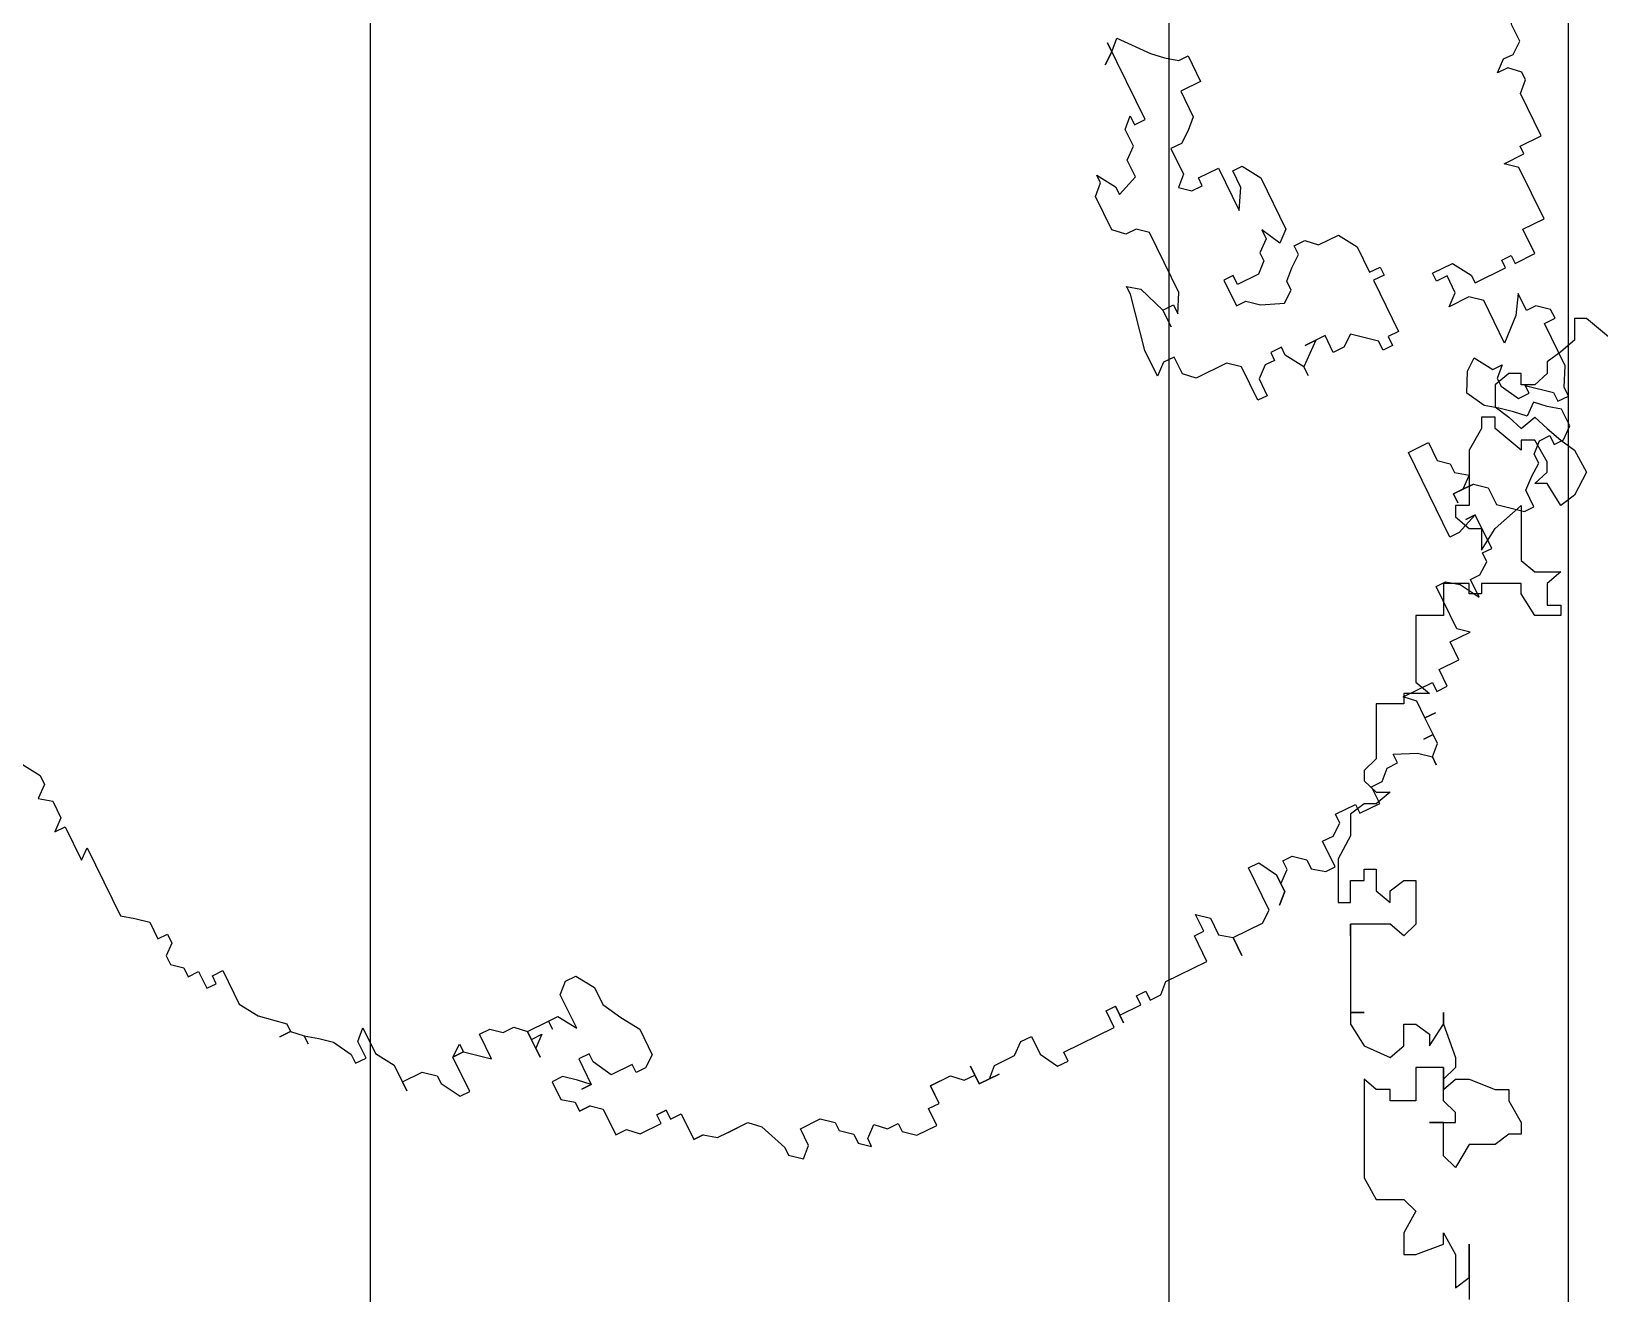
# Model space of a CAD drawing. Extents: x -30 to 1202, y 231 to 898.
# Drawn here: x 113.061 to 116.202, y 388.702 to 391.23 of the extents above; entities that cross this region are included whole.
import ezdxf

# ---------------------------------------------------------------- set-up
doc = ezdxf.new("R2010")
doc.units = 0
doc.header["$LTSCALE"] = 0.04
doc.layers.get('0').update_dxf_attribs({"linetype": 'CONTINUOUS'})
for name, color, linetype in [('CONTORXXNP----00', 255, 'CONTINUOUS'), ('PISO', 1, 'CONTINUOUS'), ('PISOS', 1, 'CONTINUOUS')]:
    doc.layers.add(name, color=color, linetype=linetype)
doc.styles.get("Standard").update_dxf_attribs({"font": 'romans.shx'})

# ---------------------------------------------------------------- blocks, each defined once
blk = doc.blocks.new('ARB3')
at = {"color": 0}
for p, q in [((-0.10851, 0.45826), (-0.11432, 0.46518)), ((-0.11432, 0.46518), (-0.11432, 0.45826)), ((-0.09236, 0.46518), (-0.09753, 0.45826)), ((-0.08655, 0.45826), (-0.09236, 0.46518)), ((-0.06976, 0.46518), (-0.08074, 0.45826)), ((-0.17568, 0.4521), (-0.18085, 0.44518)), ((-0.13112, 0.4521), (-0.17568, 0.4521)), ((-0.11432, 0.45826), (-0.13628, 0.45826)), ((-0.13628, 0.45826), (-0.13112, 0.4521)), ((-0.09753, 0.45826), (-0.10851, 0.45826)), ((-0.08074, 0.45826), (-0.08655, 0.45826)), ((-0.18085, 0.44518), (-0.18666, 0.43826)), ((-0.21444, 0.43826), (-0.21961, 0.43211)), ((-0.20863, 0.43826), (-0.21444, 0.43826)), ((-0.20346, 0.43211), (-0.20863, 0.43826)), ((-0.18666, 0.43826), (-0.19764, 0.43826)), ((-0.19764, 0.43826), (-0.19764, 0.43211)), ((-0.21961, 0.43211), (-0.22542, 0.43211)), ((-0.22542, 0.43211), (-0.22542, 0.42519)), ((-0.19764, 0.43211), (-0.20346, 0.43211)), ((-0.22542, 0.42519), (-0.2364, 0.42519)), ((-0.2364, 0.42519), (-0.2364, 0.41904)), ((-0.25319, 0.41212), (-0.26417, 0.4052)), ((-0.23123, 0.41212), (-0.25319, 0.41212)), ((-0.2364, 0.41904), (-0.23123, 0.41904)), ((-0.23123, 0.41904), (-0.23123, 0.41212)), ((-0.26417, 0.4052), (-0.2758, 0.39213)), ((-0.28097, 0.39213), (-0.28097, 0.39905)), ((-0.28097, 0.39905), (-0.28097, 0.39213)), ((-0.28097, 0.39213), (-0.28678, 0.38597)), ((-0.2758, 0.39213), (-0.28097, 0.39213)), ((-0.28678, 0.38597), (-0.29195, 0.38597)), ((-0.29195, 0.38597), (-0.28678, 0.38597)), ((-0.28678, 0.38597), (-0.29195, 0.37905)), ((-0.29776, 0.37213), (-0.30874, 0.36598)), ((-0.29195, 0.37905), (-0.29776, 0.37213)), ((-0.30874, 0.36598), (-0.31455, 0.36598)), ((-0.31455, 0.36598), (-0.31455, 0.35906)), ((-0.31455, 0.35906), (-0.30357, 0.35906)), ((-0.30357, 0.35906), (-0.29776, 0.35291)), ((-0.31455, 0.35291), (-0.32553, 0.34599)), ((-0.29776, 0.35291), (-0.31455, 0.35291)), ((-0.32553, 0.34599), (-0.34233, 0.34599)), ((-0.34233, 0.34599), (-0.33651, 0.34599)), ((-0.33651, 0.34599), (-0.33651, 0.33292)), ((-0.33651, 0.33292), (-0.34233, 0.32599)), ((-0.34749, 0.32599), (-0.35912, 0.31907)), ((-0.34233, 0.32599), (-0.34749, 0.32599)), ((-0.35912, 0.31907), (-0.35912, 0.31292)), ((-0.35912, 0.31292), (-0.33651, 0.31292)), ((-0.33651, 0.31292), (-0.33651, 0.306)), ((-0.33651, 0.306), (-0.33651, 0.31292)), ((-0.33651, 0.31292), (-0.33135, 0.306)), ((-0.33651, 0.306), (-0.34749, 0.29293)), ((-0.33135, 0.306), (-0.33651, 0.306)), ((-0.34749, 0.29293), (-0.33135, 0.29293)), ((-0.33135, 0.29293), (-0.33135, 0.28601)), ((-0.33135, 0.28601), (-0.33651, 0.27986)), ((-0.33651, 0.27986), (-0.33651, 0.27294)), ((-0.33651, 0.27294), (-0.34233, 0.26678)), ((-0.38689, 0.26678), (-0.39206, 0.25986)), ((-0.37527, 0.26678), (-0.38689, 0.26678)), ((-0.37527, 0.25986), (-0.37527, 0.26678)), ((-0.35331, 0.26678), (-0.35912, 0.26678)), ((-0.35912, 0.26678), (-0.34233, 0.26678)), ((-0.34749, 0.25986), (-0.35331, 0.26678)), ((-0.34233, 0.26678), (-0.34749, 0.26678)), ((-0.34749, 0.26678), (-0.34749, 0.25986)), ((-0.34233, 0.26678), (-0.34233, 0.25294)), ((-0.39206, 0.25986), (-0.39787, 0.25986)), ((-0.39787, 0.25986), (-0.39787, 0.25294)), ((-0.39787, 0.25294), (-0.39787, 0.25986)), ((-0.39787, 0.25986), (-0.39787, 0.25294)), ((-0.38108, 0.25294), (-0.37527, 0.25986)), ((-0.40304, 0.24679), (-0.41983, 0.24679)), ((-0.41983, 0.24679), (-0.41983, 0.23987)), ((-0.39787, 0.25294), (-0.40304, 0.24679)), ((-0.38689, 0.24679), (-0.38689, 0.25294)), ((-0.38689, 0.25294), (-0.38689, 0.24679)), ((-0.38689, 0.24679), (-0.38108, 0.25294)), ((-0.3701, 0.24679), (-0.38689, 0.24679)), ((-0.3701, 0.23987), (-0.3701, 0.24679)), ((-0.34233, 0.24679), (-0.35331, 0.23987)), ((-0.34233, 0.25294), (-0.34749, 0.25294)), ((-0.34749, 0.25294), (-0.34233, 0.25294)), ((-0.34233, 0.25294), (-0.34233, 0.24679)), ((-0.41983, 0.23987), (-0.42565, 0.23372)), ((-0.38689, 0.23372), (-0.37527, 0.23987)), ((-0.37527, 0.23987), (-0.3701, 0.23987)), ((-0.35331, 0.23987), (-0.33135, 0.23987)), ((-0.33135, 0.23987), (-0.32553, 0.23372)), ((-0.42565, 0.23372), (-0.42565, 0.21988)), ((-0.38689, 0.21988), (-0.38689, 0.23372)), ((-0.32553, 0.23372), (-0.32553, 0.2268)), ((-0.32553, 0.2268), (-0.33651, 0.21988)), ((-0.42565, 0.21988), (-0.41983, 0.21988)), ((-0.41983, 0.21373), (-0.42565, 0.21373)), ((-0.42565, 0.21373), (-0.42565, 0.20681)), ((-0.41983, 0.21988), (-0.41983, 0.21373)), ((-0.41983, 0.21373), (-0.41983, 0.21988)), ((-0.41983, 0.21988), (-0.41983, 0.21373)), ((-0.39206, 0.21373), (-0.39206, 0.21988)), ((-0.39206, 0.21988), (-0.38689, 0.21988)), ((-0.38689, 0.20681), (-0.39206, 0.21373)), ((-0.35912, 0.21373), (-0.3701, 0.20681)), ((-0.34749, 0.21988), (-0.35912, 0.21373)), ((-0.33651, 0.21988), (-0.34749, 0.21988)), ((-0.42565, 0.20681), (-0.44244, 0.20681)), ((-0.44244, 0.20681), (-0.44244, 0.20065)), ((-0.44244, 0.20065), (-0.44244, 0.20681)), ((-0.44244, 0.20681), (-0.44244, 0.20065)), ((-0.3701, 0.20681), (-0.38689, 0.20681)), ((-0.44244, 0.20065), (-0.44761, 0.19373)), ((-0.44761, 0.19373), (-0.44761, 0.18066)), ((-0.44761, 0.18066), (-0.44761, 0.18681)), ((-0.44761, 0.18681), (-0.44761, 0.17374)), ((-0.45342, 0.16759), (-0.47021, 0.16067)), ((-0.44761, 0.17374), (-0.45342, 0.16759)), ((-0.47538, 0.16067), (-0.48119, 0.15375)), ((-0.47021, 0.16067), (-0.47538, 0.16067)), ((-0.48119, 0.15375), (-0.47538, 0.1476)), ((-0.47538, 0.1476), (-0.4644, 0.1476)), ((-0.4644, 0.1476), (-0.4644, 0.13452)), ((-0.4644, 0.13452), (-0.47021, 0.1276)), ((-0.47538, 0.1276), (-0.48119, 0.12068)), ((-0.47021, 0.1276), (-0.47538, 0.1276)), ((-0.48701, 0.12068), (-0.49217, 0.11453)), ((-0.48119, 0.12068), (-0.48701, 0.12068)), ((-0.49217, 0.11453), (-0.48701, 0.11453)), ((-0.48701, 0.11453), (-0.48119, 0.10761)), ((-0.48119, 0.10761), (-0.48701, 0.10146)), ((-0.48701, 0.10146), (-0.48701, 0.09454)), ((-0.48701, 0.09454), (-0.49217, 0.09454)), ((-0.49799, 0.07454), (-0.48701, 0.07454)), ((-0.48701, 0.07454), (-0.48701, 0.06762)), ((-0.48701, 0.06762), (-0.47538, 0.06762)), ((-0.47538, 0.06762), (-0.48119, 0.06762)), ((-0.48119, 0.06762), (-0.47538, 0.06762)), ((-0.47538, 0.06762), (-0.47538, 0.06147)), ((-0.47538, 0.06147), (-0.47538, 0.06762)), ((-0.47538, 0.06762), (-0.47538, 0.05455)), ((-0.47538, 0.05455), (-0.48119, 0.0484)), ((-0.48119, 0.0484), (-0.48119, 0.04148)), ((-0.47538, 0.04148), (-0.48701, 0.04148)), ((-0.48701, 0.04148), (-0.48701, 0.02841)), ((-0.48119, 0.04148), (-0.47538, 0.04148)), ((-0.48701, 0.02841), (-0.48701, 0.03456)), ((-0.48701, 0.03456), (-0.48119, 0.02841)), ((-0.48119, 0.02841), (-0.48119, 0.01533)), ((-0.48119, 0.01533), (-0.47538, 0.00841)), ((-0.47538, 0.00841), (-0.47538, 0.00149)), ((-0.48701, 0.00149), (-0.49799, -0.00466)), ((-0.47538, 0.00149), (-0.48701, 0.00149)), ((-0.49217, -0.04465), (-0.48119, -0.04465)), ((-0.48119, -0.04465), (-0.48119, -0.0508)), ((-0.48119, -0.0508), (-0.49217, -0.0508)), ((-0.49217, -0.0508), (-0.48701, -0.0508)), ((-0.48701, -0.0508), (-0.48701, -0.06464)), ((-0.48701, -0.06464), (-0.48119, -0.06464)), ((-0.48119, -0.07079), (-0.48701, -0.07079)), ((-0.48701, -0.07079), (-0.48701, -0.07771)), ((-0.48119, -0.06464), (-0.48119, -0.07079)), ((-0.48701, -0.07771), (-0.48119, -0.08386)), ((-0.48119, -0.08386), (-0.48119, -0.11078)), ((-0.48119, -0.11078), (-0.4644, -0.11078)), ((-0.4644, -0.11078), (-0.4644, -0.11693)), ((-0.4644, -0.11693), (-0.45342, -0.11693)), ((-0.45342, -0.11693), (-0.45923, -0.12385)), ((-0.47021, -0.12385), (-0.47538, -0.13077)), ((-0.45923, -0.12385), (-0.47021, -0.12385)), ((-0.47538, -0.13077), (-0.48701, -0.13077)), ((-0.48701, -0.13077), (-0.47538, -0.13077)), ((-0.47538, -0.13077), (-0.47538, -0.14999)), ((-0.47538, -0.14999), (-0.47021, -0.15691)), ((-0.47021, -0.15691), (-0.44244, -0.15691)), ((-0.44244, -0.15691), (-0.44244, -0.16383)), ((-0.4644, -0.16999), (-0.47021, -0.16383)), ((-0.47021, -0.16383), (-0.4644, -0.16999)), ((-0.44244, -0.16383), (-0.45342, -0.16999)), ((-0.45342, -0.16999), (-0.4644, -0.16999)), ((-0.4644, -0.16999), (-0.45923, -0.16999)), ((-0.45923, -0.16999), (-0.45342, -0.17691)), ((-0.45342, -0.17691), (-0.44761, -0.17691)), ((-0.44761, -0.17691), (-0.44761, -0.18306)), ((-0.44761, -0.18306), (-0.45342, -0.18998)), ((-0.45923, -0.18998), (-0.4644, -0.1969)), ((-0.4644, -0.1969), (-0.4644, -0.20305)), ((-0.45342, -0.18998), (-0.45923, -0.18998)), ((-0.4644, -0.20305), (-0.44761, -0.20305)), ((-0.44761, -0.20305), (-0.44761, -0.20997)), ((-0.44761, -0.20997), (-0.44244, -0.21689)), ((-0.44244, -0.21689), (-0.43663, -0.21689)), ((-0.43663, -0.21689), (-0.43663, -0.22997)), ((-0.43663, -0.22997), (-0.44244, -0.22997)), ((-0.44244, -0.22997), (-0.44244, -0.24304)), ((-0.15308, -0.24304), (-0.15889, -0.23612)), ((-0.15889, -0.23612), (-0.1421, -0.23612)), ((-0.1421, -0.23612), (-0.10851, -0.24304)), ((-0.44244, -0.24304), (-0.43146, -0.24304)), ((-0.43146, -0.24304), (-0.43146, -0.24996)), ((-0.15308, -0.24996), (-0.15308, -0.24304)), ((-0.10851, -0.24304), (-0.10334, -0.24304)), ((-0.10334, -0.24304), (-0.10851, -0.24996)), ((-0.43146, -0.24996), (-0.42565, -0.25611)), ((-0.16987, -0.25611), (-0.16406, -0.24996)), ((-0.16406, -0.24996), (-0.15308, -0.24996)), ((-0.10851, -0.24996), (-0.1253, -0.25611)), ((-0.07557, -0.25611), (-0.06976, -0.24996)), ((-0.06976, -0.24996), (-0.0478, -0.24996)), ((-0.0478, -0.24996), (-0.04198, -0.25611)), ((-0.42565, -0.25611), (-0.42565, -0.26303)), ((-0.16987, -0.2761), (-0.16987, -0.25611)), ((-0.1253, -0.25611), (-0.13628, -0.25611)), ((-0.13628, -0.25611), (-0.1253, -0.25611)), ((-0.1253, -0.25611), (-0.1253, -0.26303)), ((-0.07557, -0.26303), (-0.07557, -0.25611)), ((-0.03682, -0.25611), (-0.0478, -0.26303)), ((-0.04198, -0.25611), (-0.03682, -0.25611)), ((-0.42565, -0.26303), (-0.41983, -0.26303)), ((-0.41983, -0.26303), (-0.42565, -0.2761)), ((-0.1253, -0.26303), (-0.13112, -0.26303)), ((-0.13112, -0.26303), (-0.12014, -0.26918)), ((-0.08074, -0.26918), (-0.07557, -0.26303)), ((-0.0478, -0.26303), (-0.05296, -0.26303)), ((-0.05296, -0.26303), (-0.0478, -0.2761)), ((-0.42565, -0.2761), (-0.43146, -0.28302)), ((-0.17568, -0.28302), (-0.16987, -0.2761)), ((-0.12014, -0.26918), (-0.08074, -0.26918)), ((-0.0478, -0.2761), (-0.03682, -0.2761)), ((-0.03682, -0.2761), (-0.031, -0.28302)), ((-0.43146, -0.28302), (-0.43663, -0.28302)), ((-0.43663, -0.28302), (-0.43146, -0.28302)), ((-0.43146, -0.28302), (-0.42565, -0.28918)), ((-0.41983, -0.28918), (-0.41983, -0.28302)), ((-0.41983, -0.28302), (-0.41983, -0.28918)), ((-0.39787, -0.28918), (-0.39206, -0.28302)), ((-0.39206, -0.28302), (-0.39206, -0.30225)), ((-0.19764, -0.28918), (-0.19764, -0.28302)), ((-0.19764, -0.28302), (-0.17568, -0.28302)), ((-0.031, -0.28302), (-0.02002, -0.28302)), ((-0.02002, -0.28302), (-0.01421, -0.28918)), ((-0.42565, -0.28918), (-0.41983, -0.28918)), ((-0.41983, -0.28918), (-0.40885, -0.28918)), ((-0.40885, -0.28918), (-0.40885, -0.2961)), ((-0.40885, -0.2961), (-0.40885, -0.28918)), ((-0.40885, -0.28918), (-0.39787, -0.28918)), ((-0.18666, -0.28918), (-0.19764, -0.28918)), ((-0.18085, -0.2961), (-0.18666, -0.28918)), ((-0.01421, -0.28918), (-0.02002, -0.28918)), ((-0.02002, -0.28918), (-0.02002, -0.2961)), ((0.02454, -0.2961), (0.01938, -0.28918)), ((0.01938, -0.28918), (0.02454, -0.2961)), ((-0.18085, -0.30225), (-0.18085, -0.2961)), ((-0.1253, -0.2961), (-0.1421, -0.2961)), ((-0.1421, -0.2961), (-0.1421, -0.30225)), ((-0.1253, -0.30225), (-0.1253, -0.2961)), ((-0.06459, -0.2961), (-0.06976, -0.30225)), ((-0.05878, -0.30225), (-0.06459, -0.2961)), ((-0.02002, -0.2961), (0.03036, -0.2961)), ((0.03036, -0.2961), (0.02454, -0.2961)), ((0.02454, -0.2961), (0.03036, -0.30225)), ((-0.39206, -0.30225), (-0.39787, -0.30225)), ((-0.39787, -0.30225), (-0.39787, -0.30917)), ((-0.17568, -0.30225), (-0.18085, -0.30225)), ((-0.17568, -0.30917), (-0.17568, -0.30225)), ((-0.1421, -0.30225), (-0.14791, -0.30917)), ((-0.13112, -0.31609), (-0.13112, -0.30225)), ((-0.13112, -0.30225), (-0.1253, -0.30225)), ((-0.06976, -0.30225), (-0.06976, -0.30917)), ((-0.04198, -0.30225), (-0.05878, -0.30225)), ((-0.04198, -0.30917), (-0.04198, -0.30225)), ((0.03036, -0.30225), (0.01356, -0.31609)), ((-0.39787, -0.30917), (-0.38689, -0.30917)), ((-0.38689, -0.30917), (-0.38689, -0.32224)), ((-0.19183, -0.31609), (-0.19764, -0.31609)), ((-0.19764, -0.31609), (-0.19183, -0.31609)), ((-0.19183, -0.31609), (-0.18085, -0.30917)), ((-0.18085, -0.32916), (-0.19183, -0.31609)), ((-0.18085, -0.30917), (-0.17568, -0.30917)), ((-0.14791, -0.30917), (-0.15308, -0.32224)), ((-0.1253, -0.32224), (-0.13112, -0.31609)), ((-0.06976, -0.30917), (-0.06459, -0.30917)), ((-0.06459, -0.30917), (-0.06459, -0.32224)), ((-0.03682, -0.31609), (-0.04198, -0.30917)), ((-0.031, -0.32224), (-0.03682, -0.31609)), ((0.01356, -0.31609), (0.00775, -0.32224)), ((-0.38689, -0.32224), (-0.37527, -0.32224)), ((-0.37527, -0.32224), (-0.37527, -0.33531)), ((-0.18085, -0.33531), (-0.18085, -0.32224)), ((-0.18085, -0.32224), (-0.18085, -0.32916)), ((-0.18085, -0.32916), (-0.18085, -0.32224)), ((-0.18085, -0.32224), (-0.18085, -0.32916)), ((-0.15308, -0.32224), (-0.14791, -0.32916)), ((-0.12014, -0.32224), (-0.1253, -0.32224)), ((-0.11432, -0.32916), (-0.12014, -0.32224)), ((-0.06459, -0.32224), (-0.09236, -0.32224)), ((-0.09236, -0.32224), (-0.08074, -0.32916)), ((-0.01421, -0.32224), (-0.031, -0.32224)), ((-0.01421, -0.33531), (-0.01421, -0.32224)), ((0.00775, -0.32224), (0.00258, -0.32916)), ((-0.37527, -0.33531), (-0.3701, -0.32916)), ((-0.3701, -0.32916), (-0.34233, -0.32916)), ((-0.34233, -0.32916), (-0.34233, -0.33531)), ((-0.14791, -0.32916), (-0.1421, -0.32916)), ((-0.1421, -0.32916), (-0.13628, -0.33531)), ((-0.12014, -0.33531), (-0.10851, -0.32916)), ((-0.10851, -0.32916), (-0.11432, -0.32916)), ((-0.08074, -0.32916), (-0.06976, -0.32916)), ((-0.06976, -0.32916), (-0.06976, -0.33531)), ((0.00258, -0.32916), (0.00258, -0.33531)), ((-0.34233, -0.33531), (-0.34749, -0.34223)), ((-0.19183, -0.34223), (-0.19183, -0.33531)), ((-0.19183, -0.33531), (-0.18085, -0.33531)), ((-0.13628, -0.33531), (-0.13112, -0.34223)), ((-0.11432, -0.34223), (-0.12014, -0.33531)), ((-0.06976, -0.33531), (-0.08074, -0.34223)), ((0.00258, -0.33531), (-0.01421, -0.33531)), ((-0.34749, -0.34223), (-0.35912, -0.34916)), ((-0.18666, -0.34916), (-0.19183, -0.34223)), ((-0.13112, -0.34223), (-0.1253, -0.34223)), ((-0.1253, -0.34223), (-0.1253, -0.34916)), ((-0.08074, -0.34223), (-0.11432, -0.34223)), ((-0.35912, -0.34916), (-0.34749, -0.34916)), ((-0.34749, -0.34916), (-0.34749, -0.35531)), ((-0.34749, -0.35531), (-0.34233, -0.36223)), ((-0.31972, -0.35531), (-0.31972, -0.34916)), ((-0.31972, -0.34916), (-0.26417, -0.34916)), ((-0.31455, -0.36838), (-0.31972, -0.35531)), ((-0.26417, -0.34916), (-0.26417, -0.36223)), ((-0.19764, -0.36223), (-0.18666, -0.34916)), ((-0.1253, -0.34916), (-0.13112, -0.35531)), ((-0.13112, -0.35531), (-0.13112, -0.36838)), ((-0.34233, -0.36223), (-0.33651, -0.36223)), ((-0.33651, -0.36223), (-0.33651, -0.36838)), ((-0.31455, -0.36838), (-0.31455, -0.36223)), ((-0.31455, -0.36223), (-0.31455, -0.36838)), ((-0.29776, -0.36223), (-0.30357, -0.36223)), ((-0.30357, -0.36223), (-0.29776, -0.36223)), ((-0.29776, -0.36838), (-0.29776, -0.36223)), ((-0.29776, -0.36223), (-0.29776, -0.3753)), ((-0.2758, -0.36223), (-0.28097, -0.36838)), ((-0.26417, -0.36223), (-0.2758, -0.36223)), ((-0.20346, -0.36838), (-0.20346, -0.36223)), ((-0.20346, -0.36223), (-0.19764, -0.36223)), ((-0.33651, -0.36838), (-0.31455, -0.36838)), ((-0.29195, -0.3753), (-0.29776, -0.36838)), ((-0.28678, -0.36838), (-0.29195, -0.3753)), ((-0.28097, -0.36838), (-0.28678, -0.36838)), ((-0.19764, -0.36838), (-0.20346, -0.36838)), ((-0.19764, -0.3753), (-0.19764, -0.36838)), ((-0.13112, -0.36838), (-0.1421, -0.3753)), ((-0.29776, -0.3753), (-0.30357, -0.38222)), ((-0.16406, -0.3753), (-0.19764, -0.3753)), ((-0.16406, -0.38222), (-0.16406, -0.3753)), ((-0.1421, -0.3753), (-0.15889, -0.3753)), ((-0.15889, -0.3753), (-0.15889, -0.38222)), ((-0.31455, -0.38222), (-0.32553, -0.39529)), ((-0.30357, -0.38222), (-0.31455, -0.38222)), ((-0.15889, -0.38222), (-0.16406, -0.38222)), ((-0.32553, -0.39529), (-0.32553, -0.40144)), ((-0.25901, -0.40144), (-0.24802, -0.39529)), ((-0.24802, -0.39529), (-0.2364, -0.40144)), ((-0.32553, -0.40144), (-0.31455, -0.40144)), ((-0.31455, -0.40144), (-0.30874, -0.40837)), ((-0.26417, -0.40837), (-0.25901, -0.40144)), ((-0.2364, -0.40144), (-0.23123, -0.40837)), ((-0.30874, -0.40837), (-0.30357, -0.41529)), ((-0.26999, -0.41529), (-0.26417, -0.40837)), ((-0.23123, -0.40837), (-0.24221, -0.41529)), ((-0.19764, -0.42144), (-0.19764, -0.40837)), ((-0.19764, -0.40837), (-0.19183, -0.41529)), ((-0.18085, -0.41529), (-0.18085, -0.40837)), ((-0.18085, -0.40837), (-0.17568, -0.40837)), ((-0.17568, -0.40837), (-0.17568, -0.42144)), ((-0.30357, -0.41529), (-0.29776, -0.41529)), ((-0.29776, -0.41529), (-0.29195, -0.42144)), ((-0.2758, -0.42144), (-0.26999, -0.41529)), ((-0.25319, -0.41529), (-0.26417, -0.42144)), ((-0.24802, -0.41529), (-0.25319, -0.41529)), ((-0.24221, -0.42144), (-0.24802, -0.41529)), ((-0.24221, -0.41529), (-0.24221, -0.42144)), ((-0.19183, -0.41529), (-0.18085, -0.41529)), ((-0.29195, -0.42144), (-0.29195, -0.42836)), ((-0.26999, -0.42836), (-0.2758, -0.42144)), ((-0.26417, -0.42144), (-0.26417, -0.42836)), ((-0.20346, -0.42836), (-0.19764, -0.42144)), ((-0.17568, -0.42144), (-0.18666, -0.42836)), ((-0.29195, -0.42836), (-0.29776, -0.42836)), ((-0.29776, -0.42836), (-0.29776, -0.43451)), ((-0.29776, -0.43451), (-0.29195, -0.44143)), ((-0.28097, -0.44143), (-0.2758, -0.43451)), ((-0.2758, -0.43451), (-0.26999, -0.42836)), ((-0.25901, -0.42836), (-0.26999, -0.44143)), ((-0.26417, -0.42836), (-0.25901, -0.42836)), ((-0.21961, -0.44143), (-0.23123, -0.42836)), ((-0.23123, -0.42836), (-0.20346, -0.42836)), ((-0.18666, -0.42836), (-0.19183, -0.42836)), ((-0.19183, -0.42836), (-0.19183, -0.44835)), ((0.0633, -0.44143), (0.0633, -0.43451)), ((0.0633, -0.43451), (0.06911, -0.43451)), ((0.06911, -0.43451), (0.08009, -0.42836)), ((0.08009, -0.42836), (0.0859, -0.42836)), ((0.0859, -0.42836), (0.0859, -0.43451)), ((0.0859, -0.43451), (0.09107, -0.44143)), ((-0.29195, -0.44143), (-0.28097, -0.44143)), ((-0.26999, -0.44143), (-0.2758, -0.44143)), ((-0.2758, -0.44143), (-0.2758, -0.44835)), ((-0.20863, -0.44835), (-0.21961, -0.44143)), ((0.05813, -0.4545), (0.0633, -0.44143)), ((0.09107, -0.44143), (0.09107, -0.4545)), ((-0.2758, -0.44835), (-0.26999, -0.44835)), ((-0.26999, -0.44835), (-0.25901, -0.4545)), ((-0.21961, -0.4545), (-0.21961, -0.44835)), ((-0.21961, -0.44835), (-0.20863, -0.44835)), ((-0.19183, -0.44835), (-0.18666, -0.44835)), ((-0.18666, -0.44835), (-0.18666, -0.4545)), ((-0.25901, -0.4545), (-0.23123, -0.4545)), ((-0.23123, -0.4545), (-0.23123, -0.46142)), ((-0.22542, -0.46142), (-0.21961, -0.4545)), ((-0.18666, -0.4545), (-0.19183, -0.4545)), ((-0.19183, -0.4545), (-0.19183, -0.46758)), ((0.05813, -0.46142), (0.05813, -0.4545)), ((0.09107, -0.4545), (0.1027, -0.46142)), ((0.15825, -0.4545), (0.14145, -0.4545)), ((0.14145, -0.4545), (0.16923, -0.4545)), ((0.16341, -0.46142), (0.15825, -0.4545)), ((-0.23123, -0.46142), (-0.22542, -0.46142)), ((0.03036, -0.46758), (0.04715, -0.46142)), ((0.04715, -0.46142), (0.05232, -0.46142)), ((0.05232, -0.46142), (0.05813, -0.46758)), ((0.0633, -0.46758), (0.05813, -0.46142)), ((0.07492, -0.46142), (0.06911, -0.46758)), ((0.08009, -0.46142), (0.07492, -0.46142)), ((0.08009, -0.4745), (0.08009, -0.46142)), ((0.1027, -0.46142), (0.09688, -0.46758)), ((0.13564, -0.46758), (0.14662, -0.46142)), ((0.14662, -0.46142), (0.16341, -0.46142)), ((-0.19183, -0.46758), (-0.17568, -0.46758)), ((-0.17568, -0.46758), (-0.17568, -0.48142)), ((-0.1421, -0.48142), (-0.13628, -0.4745)), ((-0.13628, -0.4745), (-0.13628, -0.48757)), ((0.03036, -0.46758), (0.02454, -0.46758)), ((0.02454, -0.46758), (0.03036, -0.46758)), ((0.04134, -0.4745), (0.03036, -0.46758)), ((0.03036, -0.48142), (0.03552, -0.4745)), ((0.03552, -0.4745), (0.04134, -0.4745)), ((0.06911, -0.46758), (0.05232, -0.46758)), ((0.05232, -0.46758), (0.05232, -0.48142)), ((0.05813, -0.46758), (0.0633, -0.46758)), ((0.09688, -0.46758), (0.08009, -0.46758)), ((0.08009, -0.46758), (0.08009, -0.4745)), ((0.14145, -0.46758), (0.13564, -0.46758)), ((0.14662, -0.48142), (0.14145, -0.46758)), ((-0.17568, -0.48142), (-0.1421, -0.48142)), ((-0.04198, -0.48757), (-0.04198, -0.48142)), ((-0.04198, -0.48142), (-0.02002, -0.48142)), ((-0.02002, -0.48142), (-0.01421, -0.48757)), ((0.03036, -0.48757), (0.03036, -0.48142)), ((0.05232, -0.48142), (0.06911, -0.48142)), ((0.06911, -0.48142), (0.06911, -0.49449)), ((0.11885, -0.48757), (0.12466, -0.48142)), ((0.12466, -0.48142), (0.13564, -0.48757)), ((0.14662, -0.48757), (0.14662, -0.48142)), ((-0.13628, -0.48757), (-0.13112, -0.48757)), ((-0.13112, -0.48757), (-0.13112, -0.50141)), ((-0.03682, -0.49449), (-0.04198, -0.48757)), ((-0.01421, -0.48757), (-0.02002, -0.49449)), ((0.04134, -0.48757), (0.03036, -0.48757)), ((0.04715, -0.49449), (0.04134, -0.48757)), ((0.11885, -0.50141), (0.11885, -0.48757)), ((0.13564, -0.48757), (0.14662, -0.48757)), ((-0.08655, -0.50141), (-0.08655, -0.49449)), ((-0.08655, -0.49449), (-0.08074, -0.50141)), ((-0.03682, -0.50141), (-0.031, -0.49449)), ((-0.031, -0.49449), (-0.03682, -0.49449)), ((-0.02002, -0.49449), (-0.02002, -0.51448)), ((0.04134, -0.50756), (0.04715, -0.49449)), ((0.06911, -0.49449), (0.0633, -0.49449)), ((0.0633, -0.49449), (0.0633, -0.50141)), ((-0.13112, -0.50141), (-0.10334, -0.50141)), ((-0.10334, -0.50141), (-0.09753, -0.50756)), ((-0.09236, -0.50756), (-0.08655, -0.50141)), ((-0.08074, -0.50141), (-0.08074, -0.50756)), ((-0.0478, -0.50756), (-0.0478, -0.50141)), ((-0.0478, -0.50141), (-0.03682, -0.50141)), ((0.0633, -0.50141), (0.05813, -0.50756)), ((0.10786, -0.50756), (0.11885, -0.50141)), ((-0.09753, -0.50756), (-0.09236, -0.50756)), ((-0.08074, -0.50756), (-0.07557, -0.51448)), ((-0.04198, -0.50756), (-0.0478, -0.50756)), ((-0.04198, -0.51448), (-0.04198, -0.50756)), ((0.02454, -0.51448), (0.02454, -0.50756)), ((0.02454, -0.50756), (0.02454, -0.51448)), ((0.03036, -0.51448), (0.04134, -0.50756)), ((0.05813, -0.50756), (0.10786, -0.50756)), ((-0.07557, -0.51448), (-0.06459, -0.51448)), ((-0.06459, -0.51448), (-0.05296, -0.52063)), ((-0.05296, -0.52063), (-0.031, -0.52063)), ((-0.031, -0.51448), (-0.04198, -0.51448)), ((-0.031, -0.52063), (-0.031, -0.51448)), ((-0.02002, -0.51448), (-0.01421, -0.51448)), ((-0.01421, -0.51448), (-0.02002, -0.51448)), ((-0.02002, -0.51448), (0.02454, -0.51448)), ((0.02454, -0.51448), (0.03036, -0.51448))]:
    blk.add_line(p, q, dxfattribs=at)
for p, q in [((-0.49217, 0.09454), (-0.49799, 0.08762)), ((-0.49799, 0.08762), (-0.49799, 0.07454)), ((-0.49799, -0.00466), (-0.49799, -0.01158)), ((-0.49799, -0.01158), (-0.49217, -0.01158)), ((-0.49217, -0.01158), (-0.49217, -0.04465))]:
    blk.add_line(p, q)
at = {"layer": 'CONTORXXNP----00'}
for p, q in [((-0.11432, 0.46518), (-0.11432, 0.45826)), ((-0.10851, 0.45826), (-0.11432, 0.46518)), ((-0.09236, 0.46518), (-0.09753, 0.45826)), ((-0.08655, 0.45826), (-0.09236, 0.46518)), ((-0.06976, 0.46518), (-0.08074, 0.45826)), ((-0.17568, 0.4521), (-0.18085, 0.44518)), ((-0.13112, 0.4521), (-0.17568, 0.4521)), ((-0.13628, 0.45826), (-0.13112, 0.4521)), ((-0.11432, 0.45826), (-0.13628, 0.45826)), ((-0.09753, 0.45826), (-0.10851, 0.45826)), ((-0.08074, 0.45826), (-0.08655, 0.45826)), ((-0.18085, 0.44518), (-0.18666, 0.43826)), ((-0.21444, 0.43826), (-0.21961, 0.43211)), ((-0.20863, 0.43826), (-0.21444, 0.43826)), ((-0.20346, 0.43211), (-0.20863, 0.43826)), ((-0.19764, 0.43826), (-0.19764, 0.43211)), ((-0.18666, 0.43826), (-0.19764, 0.43826)), ((-0.22542, 0.43211), (-0.22542, 0.42519)), ((-0.21961, 0.43211), (-0.22542, 0.43211)), ((-0.19764, 0.43211), (-0.20346, 0.43211)), ((-0.2364, 0.42519), (-0.2364, 0.41904)), ((-0.22542, 0.42519), (-0.2364, 0.42519)), ((-0.25319, 0.41212), (-0.26417, 0.4052)), ((-0.23123, 0.41212), (-0.25319, 0.41212)), ((-0.2364, 0.41904), (-0.23123, 0.41904)), ((-0.23123, 0.41904), (-0.23123, 0.41212)), ((-0.26417, 0.4052), (-0.2758, 0.39213)), ((-0.28097, 0.39213), (-0.28678, 0.38597)), ((-0.2758, 0.39213), (-0.28097, 0.39213)), ((-0.28678, 0.38597), (-0.29195, 0.37905)), ((-0.29776, 0.37213), (-0.30874, 0.36598)), ((-0.29195, 0.37905), (-0.29776, 0.37213)), ((-0.31455, 0.36598), (-0.31455, 0.35906)), ((-0.30874, 0.36598), (-0.31455, 0.36598)), ((-0.31455, 0.35906), (-0.30357, 0.35906)), ((-0.30357, 0.35906), (-0.29776, 0.35291)), ((-0.31455, 0.35291), (-0.32553, 0.34599)), ((-0.29776, 0.35291), (-0.31455, 0.35291)), ((-0.33651, 0.34599), (-0.32553, 0.34599)), ((-0.33651, 0.34599), (-0.33651, 0.33292)), ((-0.33651, 0.33292), (-0.34233, 0.32599)), ((-0.34749, 0.32599), (-0.35912, 0.31907)), ((-0.34233, 0.32599), (-0.34749, 0.32599)), ((-0.35912, 0.31907), (-0.35912, 0.31292)), ((-0.35912, 0.31292), (-0.33651, 0.31292)), ((-0.33651, 0.306), (-0.33651, 0.31292)), ((-0.33651, 0.31292), (-0.33651, 0.306)), ((-0.33651, 0.306), (-0.34749, 0.29293)), ((-0.34749, 0.29293), (-0.33135, 0.29293)), ((-0.33135, 0.29293), (-0.33135, 0.28601)), ((-0.33135, 0.28601), (-0.33651, 0.27986)), ((-0.33651, 0.27986), (-0.33651, 0.27294)), ((-0.33651, 0.27294), (-0.34233, 0.26678)), ((-0.38689, 0.26678), (-0.39206, 0.25986)), ((-0.37527, 0.26678), (-0.38689, 0.26678)), ((-0.37527, 0.25986), (-0.37527, 0.26678)), ((-0.34233, 0.26678), (-0.34233, 0.25294)), ((-0.39787, 0.25986), (-0.39787, 0.25294)), ((-0.39787, 0.25294), (-0.39787, 0.25986)), ((-0.39787, 0.25986), (-0.39787, 0.25294)), ((-0.39206, 0.25986), (-0.39787, 0.25986)), ((-0.38108, 0.25294), (-0.37527, 0.25986)), ((-0.41983, 0.24679), (-0.41983, 0.23987)), ((-0.40304, 0.24679), (-0.41983, 0.24679)), ((-0.39787, 0.25294), (-0.40304, 0.24679)), ((-0.38689, 0.24679), (-0.38108, 0.25294)), ((-0.3701, 0.24679), (-0.38689, 0.24679)), ((-0.3701, 0.23987), (-0.3701, 0.24679)), ((-0.34233, 0.24679), (-0.35331, 0.23987)), ((-0.34233, 0.25294), (-0.34233, 0.24679)), ((-0.41983, 0.23987), (-0.42565, 0.23372)), ((-0.38689, 0.23372), (-0.37527, 0.23987)), ((-0.37527, 0.23987), (-0.3701, 0.23987)), ((-0.35331, 0.23987), (-0.33135, 0.23987)), ((-0.33135, 0.23987), (-0.32553, 0.23372)), ((-0.42565, 0.23372), (-0.42565, 0.21988)), ((-0.38689, 0.21988), (-0.38689, 0.23372)), ((-0.32553, 0.23372), (-0.32553, 0.2268)), ((-0.32553, 0.2268), (-0.33651, 0.21988)), ((-0.42565, 0.21988), (-0.41983, 0.21988)), ((-0.42565, 0.21373), (-0.42565, 0.20681)), ((-0.41983, 0.21373), (-0.42565, 0.21373)), ((-0.41983, 0.21988), (-0.41983, 0.21373)), ((-0.41983, 0.21373), (-0.41983, 0.21988)), ((-0.41983, 0.21988), (-0.41983, 0.21373)), ((-0.39206, 0.21988), (-0.38689, 0.21988)), ((-0.39206, 0.21373), (-0.39206, 0.21988)), ((-0.38689, 0.20681), (-0.39206, 0.21373)), ((-0.35912, 0.21373), (-0.3701, 0.20681)), ((-0.34749, 0.21988), (-0.35912, 0.21373)), ((-0.33651, 0.21988), (-0.34749, 0.21988)), ((-0.44244, 0.20681), (-0.44244, 0.20065)), ((-0.44244, 0.20065), (-0.44244, 0.20681)), ((-0.44244, 0.20681), (-0.44244, 0.20065)), ((-0.42565, 0.20681), (-0.44244, 0.20681)), ((-0.3701, 0.20681), (-0.38689, 0.20681)), ((-0.44244, 0.20065), (-0.44761, 0.19373)), ((-0.44761, 0.19373), (-0.44761, 0.18066)), ((-0.44761, 0.18681), (-0.44761, 0.17374)), ((-0.44761, 0.18066), (-0.44761, 0.18681)), ((-0.45342, 0.16759), (-0.47021, 0.16067)), ((-0.44761, 0.17374), (-0.45342, 0.16759)), ((-0.47538, 0.16067), (-0.48119, 0.15375)), ((-0.47021, 0.16067), (-0.47538, 0.16067)), ((-0.48119, 0.15375), (-0.47538, 0.1476)), ((-0.47538, 0.1476), (-0.4644, 0.1476)), ((-0.4644, 0.1476), (-0.4644, 0.13452)), ((-0.4644, 0.13452), (-0.47021, 0.1276)), ((-0.47538, 0.1276), (-0.48119, 0.12068)), ((-0.47021, 0.1276), (-0.47538, 0.1276)), ((-0.48701, 0.12068), (-0.49217, 0.11453)), ((-0.48119, 0.12068), (-0.48701, 0.12068)), ((-0.49217, 0.11453), (-0.48701, 0.11453)), ((-0.48701, 0.11453), (-0.48119, 0.10761)), ((-0.48119, 0.10761), (-0.48701, 0.10146)), ((-0.48701, 0.10146), (-0.48701, 0.09454)), ((-0.49217, 0.09454), (-0.49799, 0.08762)), ((-0.49799, 0.08762), (-0.49799, 0.07454)), ((-0.48701, 0.09454), (-0.49217, 0.09454)), ((-0.49799, 0.07454), (-0.48701, 0.07454)), ((-0.48701, 0.07454), (-0.48701, 0.06762)), ((-0.48701, 0.06762), (-0.47538, 0.06762)), ((-0.48119, 0.06762), (-0.47538, 0.06762)), ((-0.47538, 0.06762), (-0.48119, 0.06762)), ((-0.47538, 0.06762), (-0.47538, 0.05455)), ((-0.47538, 0.06147), (-0.47538, 0.06762)), ((-0.47538, 0.06762), (-0.47538, 0.06147)), ((-0.47538, 0.05455), (-0.48119, 0.0484)), ((-0.48119, 0.0484), (-0.48119, 0.04148)), ((-0.48701, 0.04148), (-0.48119, 0.04148)), ((-0.48701, 0.03456), (-0.48701, 0.04148)), ((-0.48701, 0.03456), (-0.48119, 0.02841)), ((-0.48119, 0.02841), (-0.48119, 0.01533)), ((-0.48119, 0.01533), (-0.47538, 0.00841)), ((-0.47538, 0.00841), (-0.47538, 0.00149)), ((-0.48701, 0.00149), (-0.49799, -0.00466)), ((-0.47538, 0.00149), (-0.48701, 0.00149)), ((-0.49799, -0.00466), (-0.49799, -0.01158)), ((-0.49799, -0.01158), (-0.49217, -0.01158)), ((-0.49217, -0.01158), (-0.49217, -0.04465)), ((-0.49217, -0.04465), (-0.48119, -0.04465)), ((-0.48119, -0.04465), (-0.48119, -0.0508)), ((-0.48701, -0.0508), (-0.48119, -0.0508)), ((-0.48701, -0.0508), (-0.48701, -0.06464)), ((-0.48701, -0.06464), (-0.48119, -0.06464)), ((-0.48701, -0.07079), (-0.48701, -0.07771)), ((-0.48119, -0.07079), (-0.48701, -0.07079)), ((-0.48119, -0.06464), (-0.48119, -0.07079)), ((-0.48701, -0.07771), (-0.48119, -0.08386)), ((-0.48119, -0.08386), (-0.48119, -0.11078)), ((-0.48119, -0.11078), (-0.4644, -0.11078)), ((-0.4644, -0.11078), (-0.4644, -0.11693)), ((-0.4644, -0.11693), (-0.45342, -0.11693)), ((-0.45342, -0.11693), (-0.45923, -0.12385)), ((-0.47021, -0.12385), (-0.47538, -0.13077)), ((-0.45923, -0.12385), (-0.47021, -0.12385)), ((-0.47538, -0.13077), (-0.47538, -0.14999)), ((-0.47538, -0.14999), (-0.47021, -0.15691)), ((-0.47021, -0.15691), (-0.44244, -0.15691)), ((-0.44244, -0.15691), (-0.44244, -0.16383)), ((-0.44244, -0.16383), (-0.45342, -0.16999)), ((-0.45923, -0.16999), (-0.45342, -0.16999)), ((-0.45923, -0.16999), (-0.45342, -0.17691)), ((-0.45342, -0.17691), (-0.44761, -0.17691)), ((-0.44761, -0.17691), (-0.44761, -0.18306)), ((-0.44761, -0.18306), (-0.45342, -0.18998)), ((-0.45923, -0.18998), (-0.4644, -0.1969)), ((-0.4644, -0.1969), (-0.4644, -0.20305)), ((-0.45342, -0.18998), (-0.45923, -0.18998)), ((-0.4644, -0.20305), (-0.44761, -0.20305)), ((-0.44761, -0.20305), (-0.44761, -0.20997)), ((-0.44761, -0.20997), (-0.44244, -0.21689)), ((-0.44244, -0.21689), (-0.43663, -0.21689)), ((-0.43663, -0.21689), (-0.43663, -0.22997)), ((-0.44244, -0.22997), (-0.44244, -0.24304)), ((-0.43663, -0.22997), (-0.44244, -0.22997)), ((-0.44244, -0.24304), (-0.43146, -0.24304)), ((-0.43146, -0.24304), (-0.43146, -0.24996)), ((-0.43146, -0.24996), (-0.42565, -0.25611)), ((-0.42565, -0.25611), (-0.42565, -0.26303)), ((-0.41983, -0.26303), (-0.42565, -0.2761)), ((-0.42565, -0.26303), (-0.41983, -0.26303)), ((-0.42565, -0.2761), (-0.43146, -0.28302)), ((-0.43146, -0.28302), (-0.42565, -0.28918)), ((-0.39787, -0.28918), (-0.39206, -0.28302)), ((-0.39206, -0.28302), (-0.39206, -0.30225)), ((-0.42565, -0.28918), (-0.41983, -0.28918)), ((-0.41983, -0.28918), (-0.40885, -0.28918)), ((-0.40885, -0.28918), (-0.39787, -0.28918)), ((-0.39787, -0.30225), (-0.39787, -0.30917)), ((-0.39206, -0.30225), (-0.39787, -0.30225)), ((-0.39787, -0.30917), (-0.38689, -0.30917)), ((-0.38689, -0.30917), (-0.38689, -0.32224)), ((-0.38689, -0.32224), (-0.37527, -0.32224)), ((-0.37527, -0.32224), (-0.37527, -0.33531)), ((-0.37527, -0.33531), (-0.3701, -0.32916)), ((-0.3701, -0.32916), (-0.34233, -0.32916)), ((-0.34233, -0.32916), (-0.34233, -0.33531)), ((-0.34233, -0.33531), (-0.34749, -0.34223)), ((-0.34749, -0.34223), (-0.35912, -0.34916)), ((-0.35912, -0.34916), (-0.34749, -0.34916)), ((-0.34749, -0.34916), (-0.34749, -0.35531)), ((-0.34749, -0.35531), (-0.34233, -0.36223)), ((-0.31972, -0.34916), (-0.26417, -0.34916)), ((-0.31972, -0.35531), (-0.31972, -0.34916)), ((-0.31455, -0.36838), (-0.31972, -0.35531)), ((-0.26417, -0.34916), (-0.26417, -0.36223)), ((-0.34233, -0.36223), (-0.33651, -0.36223)), ((-0.33651, -0.36223), (-0.33651, -0.36838)), ((-0.2758, -0.36223), (-0.28097, -0.36838)), ((-0.26417, -0.36223), (-0.2758, -0.36223)), ((-0.33651, -0.36838), (-0.31455, -0.36838)), ((-0.29776, -0.3753), (-0.29776, -0.36838)), ((-0.29195, -0.3753), (-0.29776, -0.36838)), ((-0.28678, -0.36838), (-0.29195, -0.3753)), ((-0.28097, -0.36838), (-0.28678, -0.36838)), ((-0.29776, -0.3753), (-0.30357, -0.38222)), ((-0.31455, -0.38222), (-0.32553, -0.39529)), ((-0.30357, -0.38222), (-0.31455, -0.38222)), ((-0.32553, -0.39529), (-0.32553, -0.40144)), ((-0.25901, -0.40144), (-0.24802, -0.39529)), ((-0.24802, -0.39529), (-0.2364, -0.40144)), ((-0.32553, -0.40144), (-0.31455, -0.40144)), ((-0.31455, -0.40144), (-0.30874, -0.40837)), ((-0.26417, -0.40837), (-0.25901, -0.40144)), ((-0.2364, -0.40144), (-0.23123, -0.40837)), ((-0.30874, -0.40837), (-0.30357, -0.41529)), ((-0.26999, -0.41529), (-0.26417, -0.40837)), ((-0.23123, -0.40837), (-0.24221, -0.41529)), ((-0.19764, -0.40837), (-0.19183, -0.41529)), ((-0.19764, -0.42144), (-0.19764, -0.40837)), ((-0.18085, -0.40837), (-0.17568, -0.40837)), ((-0.18085, -0.41529), (-0.18085, -0.40837)), ((-0.17568, -0.40837), (-0.17568, -0.42144)), ((-0.30357, -0.41529), (-0.29776, -0.41529)), ((-0.29776, -0.41529), (-0.29195, -0.42144)), ((-0.2758, -0.42144), (-0.26999, -0.41529)), ((-0.25319, -0.41529), (-0.26417, -0.42144)), ((-0.24802, -0.41529), (-0.25319, -0.41529)), ((-0.24221, -0.42144), (-0.24802, -0.41529)), ((-0.24221, -0.41529), (-0.24221, -0.42144)), ((-0.19183, -0.41529), (-0.18085, -0.41529)), ((-0.29195, -0.42144), (-0.29195, -0.42836)), ((-0.26999, -0.42836), (-0.2758, -0.42144)), ((-0.26417, -0.42144), (-0.26417, -0.42836)), ((-0.20346, -0.42836), (-0.19764, -0.42144)), ((-0.17568, -0.42144), (-0.18666, -0.42836)), ((-0.29776, -0.42836), (-0.29776, -0.43451)), ((-0.29195, -0.42836), (-0.29776, -0.42836)), ((-0.29776, -0.43451), (-0.29195, -0.44143)), ((-0.28097, -0.44143), (-0.2758, -0.43451)), ((-0.2758, -0.43451), (-0.26999, -0.42836)), ((-0.25901, -0.42836), (-0.26999, -0.44143)), ((-0.26417, -0.42836), (-0.25901, -0.42836)), ((-0.23123, -0.42836), (-0.20346, -0.42836)), ((-0.21961, -0.44143), (-0.23123, -0.42836)), ((-0.19183, -0.42836), (-0.19183, -0.44835)), ((-0.18666, -0.42836), (-0.19183, -0.42836)), ((-0.29195, -0.44143), (-0.28097, -0.44143)), ((-0.2758, -0.44143), (-0.2758, -0.44835)), ((-0.26999, -0.44143), (-0.2758, -0.44143)), ((-0.20863, -0.44835), (-0.21961, -0.44143)), ((-0.2758, -0.44835), (-0.26999, -0.44835)), ((-0.26999, -0.44835), (-0.25901, -0.4545)), ((-0.21961, -0.44835), (-0.20863, -0.44835)), ((-0.21961, -0.4545), (-0.21961, -0.44835)), ((-0.19183, -0.44835), (-0.18666, -0.44835)), ((-0.18666, -0.44835), (-0.18666, -0.4545)), ((-0.25901, -0.4545), (-0.23123, -0.4545)), ((-0.23123, -0.4545), (-0.23123, -0.46142)), ((-0.22542, -0.46142), (-0.21961, -0.4545)), ((-0.19183, -0.4545), (-0.19183, -0.46758)), ((-0.18666, -0.4545), (-0.19183, -0.4545)), ((0.15825, -0.4545), (0.16923, -0.4545)), ((0.16341, -0.46142), (0.15825, -0.4545)), ((-0.23123, -0.46142), (-0.22542, -0.46142)), ((0.03036, -0.46758), (0.04715, -0.46142)), ((0.04715, -0.46142), (0.05232, -0.46142)), ((0.05232, -0.46142), (0.05813, -0.46758)), ((0.13564, -0.46758), (0.14662, -0.46142)), ((0.14662, -0.46142), (0.16341, -0.46142)), ((-0.19183, -0.46758), (-0.17568, -0.46758)), ((-0.17568, -0.46758), (-0.17568, -0.48142)), ((-0.1421, -0.48142), (-0.13628, -0.4745)), ((-0.13628, -0.4745), (-0.13628, -0.48757)), ((0.04134, -0.4745), (0.03036, -0.46758)), ((0.03036, -0.48142), (0.03552, -0.4745)), ((0.03552, -0.4745), (0.04134, -0.4745)), ((0.05232, -0.46758), (0.05813, -0.46758)), ((0.05232, -0.46758), (0.05232, -0.48142)), ((0.14145, -0.46758), (0.13564, -0.46758)), ((0.14662, -0.48142), (0.14145, -0.46758)), ((-0.17568, -0.48142), (-0.1421, -0.48142)), ((-0.04198, -0.48142), (-0.02002, -0.48142)), ((-0.04198, -0.48757), (-0.04198, -0.48142)), ((-0.02002, -0.48142), (-0.01421, -0.48757)), ((0.03036, -0.48757), (0.03036, -0.48142)), ((0.05232, -0.48142), (0.06911, -0.48142)), ((0.06911, -0.48142), (0.06911, -0.49449)), ((0.11885, -0.48757), (0.12466, -0.48142)), ((0.12466, -0.48142), (0.13564, -0.48757)), ((0.14662, -0.48757), (0.14662, -0.48142)), ((-0.13628, -0.48757), (-0.13112, -0.48757)), ((-0.13112, -0.48757), (-0.13112, -0.50141)), ((-0.03682, -0.49449), (-0.04198, -0.48757)), ((-0.01421, -0.48757), (-0.02002, -0.49449)), ((0.04134, -0.48757), (0.03036, -0.48757)), ((0.04715, -0.49449), (0.04134, -0.48757)), ((0.11885, -0.50141), (0.11885, -0.48757)), ((0.13564, -0.48757), (0.14662, -0.48757)), ((-0.08655, -0.49449), (-0.08074, -0.50141)), ((-0.08655, -0.50141), (-0.08655, -0.49449)), ((-0.031, -0.49449), (-0.03682, -0.49449)), ((-0.03682, -0.50141), (-0.031, -0.49449)), ((-0.02002, -0.49449), (-0.02002, -0.51448)), ((0.04134, -0.50756), (0.04715, -0.49449)), ((0.0633, -0.49449), (0.0633, -0.50141)), ((0.06911, -0.49449), (0.0633, -0.49449)), ((-0.13112, -0.50141), (-0.10334, -0.50141)), ((-0.10334, -0.50141), (-0.09753, -0.50756)), ((-0.09236, -0.50756), (-0.08655, -0.50141)), ((-0.08074, -0.50141), (-0.08074, -0.50756)), ((-0.0478, -0.50141), (-0.03682, -0.50141)), ((-0.0478, -0.50756), (-0.0478, -0.50141)), ((0.0633, -0.50141), (0.05813, -0.50756)), ((0.10786, -0.50756), (0.11885, -0.50141)), ((-0.09753, -0.50756), (-0.09236, -0.50756)), ((-0.08074, -0.50756), (-0.07557, -0.51448)), ((-0.04198, -0.50756), (-0.0478, -0.50756)), ((-0.04198, -0.51448), (-0.04198, -0.50756)), ((0.03036, -0.51448), (0.04134, -0.50756)), ((0.05813, -0.50756), (0.10786, -0.50756)), ((-0.07557, -0.51448), (-0.06459, -0.51448)), ((-0.06459, -0.51448), (-0.05296, -0.52063)), ((-0.05296, -0.52063), (-0.031, -0.52063)), ((-0.031, -0.51448), (-0.04198, -0.51448)), ((-0.031, -0.52063), (-0.031, -0.51448)), ((-0.02002, -0.51448), (0.02454, -0.51448)), ((-0.01421, -0.51448), (-0.02002, -0.51448)), ((-0.02002, -0.51448), (-0.01421, -0.51448)), ((0.02454, -0.51448), (0.03036, -0.51448))]:
    blk.add_line(p, q, dxfattribs=at)
at = {"flags": 11}
blk.add_attdef('CENTROIDE', (-0.11141, -0.03295), '', height=0.05039, dxfattribs=at)

msp = doc.modelspace()

# ---------------------------------------------------------------- linework, layer by layer
at = {"layer": 'PISOS'}
for p, q in [((116.1394, 392.632), (116.1394, 382.832)), ((113.7394, 392.532), (113.7394, 382.832)), ((115.3394, 392.532), (115.3394, 382.832))]:
    msp.add_line(p, q, dxfattribs=at)

# ---------------------------------------------------------------- block references
at = {"layer": 'PISO'}
for p, xscale, yscale, zscale, rotation in [((114.3575, 390.6713), 3.401080454830654, 3.401080454830654, 3.401080454830654, 116.0865556166305), ((117.7459, 389.3622), 3.971023940772995, 3.971023940772995, 3.971023940772995, 270)]:
    msp.add_blockref('ARB3', p, dxfattribs=dict(at, xscale=xscale, yscale=yscale, zscale=zscale, rotation=rotation))

doc.saveas('drawing.dxf')
